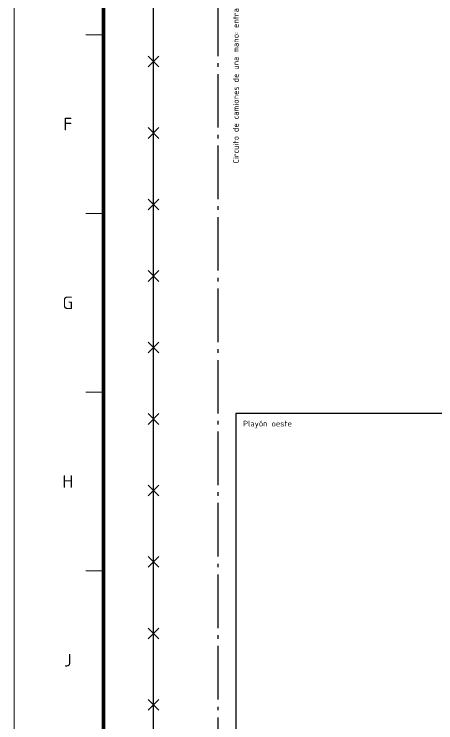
# Model space of a CAD drawing. Header units: millimetres. Extents: x 0 to 1189, y 0 to 841.
# Drawn here: x 0 to 117.9, y 428 to 626.2 of the extents above; entities that cross this region are included whole.
import ezdxf
from ezdxf.enums import TextEntityAlignment as Align

# ---------------------------------------------------------------- set-up
doc = ezdxf.new("R2010")
doc.units = ezdxf.units.MM
doc.linetypes.add('IRAM-F-TRAZO-PUNTO', pattern=[20, 15, -2, 1, -2])
for name, color, linetype, lineweight in [('06-TEXTO', 7, 'CONTINUOUS', 25), ('07-RECUADRO', 7, 'CONTINUOUS', 70), ('08-FINA', 5, 'CONTINUOUS', 18), ('A-EXTERIOR', 8, 'CONTINUOUS', 25), ('A-TEXTO', 7, 'CONTINUOUS', 18)]:
    doc.layers.add(name, color=color, linetype=linetype, lineweight=lineweight)
doc.layers.add('A-ZONA-LOG', color=5, linetype='IRAM-F-TRAZO-PUNTO', lineweight=25, true_color=0x285ac8)
doc.styles.add('ISO3098', font='isocpeur.ttf')

msp = doc.modelspace()

# ---------------------------------------------------------------- linework, layer by layer
at = {"layer": '07-RECUADRO'}
msp.add_lwpolyline([(25, 10), (1179, 10), (1179, 831), (25, 831)], close=True, dxfattribs=at)
at = {"layer": '08-FINA'}
for p, q in [((25, 620.5), (20, 620.5)), ((25, 570.5), (20, 570.5)), ((25, 520.5), (20, 520.5)), ((25, 470.5), (20, 470.5))]:
    msp.add_line(p, q, dxfattribs=at)
msp.add_lwpolyline([(0, 0), (1189, 0), (1189, 841), (0, 841)], close=True, dxfattribs=at)
at = {"layer": 'A-EXTERIOR'}
for p, q in [((37.5, 611.5), (40.5, 614.5)), ((37.5, 614.5), (40.5, 611.5)), ((37.5, 591.5), (40.5, 594.5)), ((37.5, 594.5), (40.5, 591.5)), ((37.5, 571.5), (40.5, 574.5)), ((37.5, 574.5), (40.5, 571.5)), ((37.5, 551.5), (40.5, 554.5)), ((37.5, 554.5), (40.5, 551.5)), ((37.5, 531.5), (40.5, 534.5)), ((37.5, 534.5), (40.5, 531.5)), ((37.5, 511.5), (40.5, 514.5)), ((37.5, 514.5), (40.5, 511.5)), ((37.5, 491.5), (40.5, 494.5)), ((37.5, 494.5), (40.5, 491.5)), ((37.5, 471.5), (40.5, 474.5)), ((37.5, 474.5), (40.5, 471.5)), ((37.5, 451.5), (40.5, 454.5)), ((37.5, 454.5), (40.5, 451.5)), ((37.5, 431.5), (40.5, 434.5)), ((37.5, 434.5), (40.5, 431.5))]:
    msp.add_line(p, q, dxfattribs=at)
msp.add_lwpolyline([(690, 729.5), (690, 273), (39, 273), (39, 729.5)], dxfattribs=at)
msp.add_lwpolyline([(62, 414.5), (171, 414.5), (171, 514.5), (62, 514.5)], close=True, dxfattribs=at)
at = {"layer": 'A-ZONA-LOG'}
msp.add_lwpolyline([(57, 729.5), (57, 294.5), (667, 294.5), (667, 729.5)], dxfattribs=at)

# ---------------------------------------------------------------- texts
at = {"layer": '06-TEXTO', "style": 'ISO3098'}
for s, p in [('F', (15, 595.5)), ('G', (15, 545.5)), ('H', (15, 495.5)), ('J', (15, 445.5))]:
    msp.add_text(s, height=3.5, dxfattribs=at).set_placement(p, align=Align.MIDDLE_CENTER)
at = {"layer": 'A-TEXTO', "style": 'ISO3098'}
msp.add_text('Circuito de camiones de una mano: entra por PC-1 y sale por PC-2', height=1.6, rotation=90, dxfattribs=at).set_placement((62, 584.5), align=Align.MIDDLE_LEFT)
msp.add_text('Playón oeste', height=1.6, dxfattribs=at).set_placement((64, 512.5), align=Align.TOP_LEFT)

doc.saveas('drawing.dxf')
